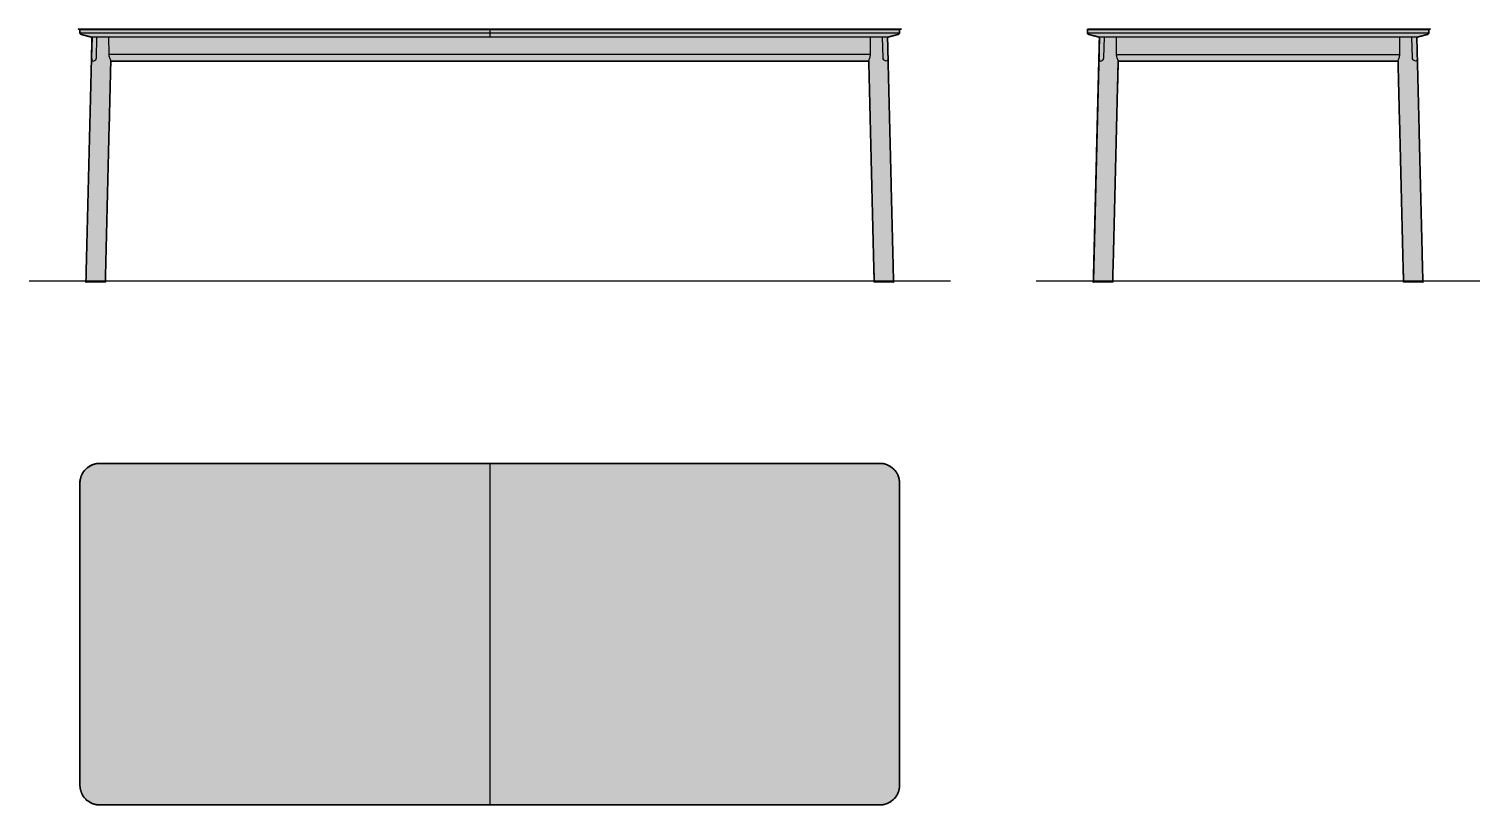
# Model space of a CAD drawing. Header units: millimetres. Extents: x 0 to 4249, y -1533 to 738.
import ezdxf

# ---------------------------------------------------------------- set-up
doc = ezdxf.new("R2010")
doc.units = ezdxf.units.MM
doc.layers.add('Blocks', color=7, linetype='Continuous')
doc.layers.add('Blocks$Fill', color=7, linetype='Continuous', true_color=0xffffff)
for name, color, linetype, lineweight, true_color in [('Blocks$Inner', 7, 'Continuous', 25, 0x007f00), ('Blocks$Outline', 7, 'Continuous', 35, 0xff3f3f), ('Groud', 7, 'Continuous', 25, 0x243775)]:
    doc.layers.add(name, color=color, linetype=linetype, lineweight=lineweight, true_color=true_color)

# ---------------------------------------------------------------- blocks, each defined once
blk = doc.blocks.new('Patch HW2 Dining Table Top')
at = {"layer": 'Blocks$Fill'}
blk.add_hatch(color=256, dxfattribs=at).paths.add_polyline_path([(58, -500), (56.6, -500), (55.2, -499.9), (53.8, -499.8), (52.4, -499.7), (51, -499.6), (49.6, -499.4), (48.2, -499.2), (46.8, -498.9), (45.4, -498.6), (44, -498.3), (42.6, -497.9), (41.2, -497.5), (39.9, -497.1), (38.5, -496.6), (37.1, -496.1), (35.8, -495.6), (34.5, -495), (33.2, -494.4), (31.9, -493.8), (30.6, -493.1), (29.3, -492.4), (28.1, -491.7), (26.9, -490.9), (25.7, -490.2), (24.5, -489.4), (23.4, -488.5), (22.2, -487.7), (21.1, -486.8), (20.1, -485.9), (19, -484.9), (18, -484), (17, -483), (16, -482), (15.1, -481), (14.1, -479.9), (13.2, -478.9), (12.3, -477.8), (11.5, -476.6), (10.6, -475.5), (9.8, -474.3), (9.1, -473.1), (8.3, -471.9), (7.6, -470.7), (6.9, -469.4), (6.2, -468.1), (5.6, -466.8), (5, -465.5), (4.4, -464.2), (3.9, -462.9), (3.4, -461.5), (2.9, -460.1), (2.5, -458.8), (2.1, -457.4), (1.7, -456), (1.4, -454.6), (1.1, -453.2), (0.8, -451.8), (0.6, -450.4), (0.4, -449), (0.3, -447.6), (0.2, -446.2), (0.1, -444.8), (0, -443.4), (0, -442), (0, 442), (0, 443.4), (0.1, 444.8), (0.2, 446.2), (0.3, 447.6), (0.4, 449), (0.6, 450.4), (0.8, 451.8), (1.1, 453.2), (1.4, 454.6), (1.7, 456), (2.1, 457.4), (2.5, 458.8), (2.9, 460.1), (3.4, 461.5), (3.9, 462.9), (4.4, 464.2), (5, 465.5), (5.6, 466.8), (6.2, 468.1), (6.9, 469.4), (7.6, 470.7), (8.3, 471.9), (9.1, 473.1), (9.8, 474.3), (10.6, 475.5), (11.5, 476.6), (12.3, 477.8), (13.2, 478.9), (14.1, 479.9), (15.1, 481), (16, 482), (17, 483), (18, 484), (19, 484.9), (20.1, 485.9), (21.1, 486.8), (22.2, 487.7), (23.4, 488.5), (24.5, 489.4), (25.7, 490.2), (26.9, 490.9), (28.1, 491.7), (29.3, 492.4), (30.6, 493.1), (31.9, 493.8), (33.2, 494.4), (34.5, 495), (35.8, 495.6), (37.1, 496.1), (38.5, 496.6), (39.9, 497.1), (41.2, 497.5), (42.6, 497.9), (44, 498.3), (45.4, 498.6), (46.8, 498.9), (48.2, 499.2), (49.6, 499.4), (51, 499.6), (52.4, 499.7), (53.8, 499.8), (55.2, 499.9), (56.6, 500), (58, 500), (1200, 500), (2342, 500), (2343.4, 500), (2344.8, 499.9), (2346.2, 499.8), (2347.6, 499.7), (2349, 499.6), (2350.4, 499.4), (2351.8, 499.2), (2353.2, 498.9), (2354.6, 498.6), (2356, 498.3), (2357.4, 497.9), (2358.8, 497.5), (2360.1, 497.1), (2361.5, 496.6), (2362.9, 496.1), (2364.2, 495.6), (2365.5, 495), (2366.8, 494.4), (2368.1, 493.8), (2369.4, 493.1), (2370.7, 492.4), (2371.9, 491.7), (2373.1, 490.9), (2374.3, 490.2), (2375.5, 489.4), (2376.6, 488.5), (2377.8, 487.7), (2378.9, 486.8), (2379.9, 485.9), (2381, 484.9), (2382, 484), (2383, 483), (2384, 482), (2384.9, 481), (2385.9, 479.9), (2386.8, 478.9), (2387.7, 477.8), (2388.5, 476.6), (2389.4, 475.5), (2390.2, 474.3), (2390.9, 473.1), (2391.7, 471.9), (2392.4, 470.7), (2393.1, 469.4), (2393.8, 468.1), (2394.4, 466.8), (2395, 465.5), (2395.6, 464.2), (2396.1, 462.9), (2396.6, 461.5), (2397.1, 460.1), (2397.5, 458.8), (2397.9, 457.4), (2398.3, 456), (2398.6, 454.6), (2398.9, 453.2), (2399.2, 451.8), (2399.4, 450.4), (2399.6, 449), (2399.7, 447.6), (2399.8, 446.2), (2399.9, 444.8), (2400, 443.4), (2400, 442), (2400, -442), (2400, -443.4), (2399.9, -444.8), (2399.8, -446.2), (2399.7, -447.6), (2399.6, -449), (2399.4, -450.4), (2399.2, -451.8), (2398.9, -453.2), (2398.6, -454.6), (2398.3, -456), (2397.9, -457.4), (2397.5, -458.8), (2397.1, -460.1), (2396.6, -461.5), (2396.1, -462.9), (2395.6, -464.2), (2395, -465.5), (2394.4, -466.8), (2393.8, -468.1), (2393.1, -469.4), (2392.4, -470.7), (2391.7, -471.9), (2390.9, -473.1), (2390.2, -474.3), (2389.4, -475.5), (2388.5, -476.6), (2387.7, -477.8), (2386.8, -478.9), (2385.9, -479.9), (2384.9, -481), (2384, -482), (2383, -483), (2382, -484), (2381, -484.9), (2379.9, -485.9), (2378.9, -486.8), (2377.8, -487.7), (2376.6, -488.5), (2375.5, -489.4), (2374.3, -490.2), (2373.1, -490.9), (2371.9, -491.7), (2370.7, -492.4), (2369.4, -493.1), (2368.1, -493.8), (2366.8, -494.4), (2365.5, -495), (2364.2, -495.6), (2362.9, -496.1), (2361.5, -496.6), (2360.1, -497.1), (2358.8, -497.5), (2357.4, -497.9), (2356, -498.3), (2354.6, -498.6), (2353.2, -498.9), (2351.8, -499.2), (2350.4, -499.4), (2349, -499.6), (2347.6, -499.7), (2346.2, -499.8), (2344.8, -499.9), (2343.4, -500), (2342, -500), (1200, -500)], flags=0)
at = {"layer": 'Blocks$Inner'}
for p, q in [((58, 500), (2342, 500)), ((0, -442), (0, 442)), ((2400, 442), (2400, -442)), ((2342, -500), (58, -500))]:
    blk.add_line(p, q, dxfattribs=at)
blk.add_lwpolyline([(1200, 500), (1200, -500)], dxfattribs=at)
at = {"layer": 'Blocks$Inner', "extrusion": (0, 0, -1)}
for centre, start, end in [((-58, 442), 360, 45), ((-58, 442), 45, 90), ((-2342, 442), 90, 135), ((-2342, 442), 135, 180), ((-58, -442), 269.9951, 0.0049), ((-2342, -442), 179.9951, 270.0049)]:
    blk.add_arc(centre, 58, start, end, dxfattribs=at)
at = {"layer": 'Blocks$Outline'}
blk.add_rational_spline([(58, -500), (34, -500), (17, -483), (0, -466), (0, -442), (0, 0), (0, 442), (0, 466), (17, 483), (34, 500), (58, 500), (629, 500), (1771, 500), (2342, 500), (2366, 500), (2383, 483), (2400, 466), (2400, 442), (2400, 0), (2400, -442), (2400, -466), (2383, -483), (2366, -500), (2342, -500), (1771, -500), (629, -500), (58, -500)], [1, 0.923863059619, 1, 0.923863059619, 1, 1, 1, 0.923879532511, 1, 0.923879532511, 1, 1, 1, 1, 0.923879532511, 1, 0.923879532511, 1, 1, 1, 0.923863059619, 1, 0.923863059619, 1, 1, 1, 1], degree=2, knots=[0, 0, 0, 45.554165, 45.554165, 91.10833, 91.10833, 975.10833, 975.10833, 1020.661424, 1020.661424, 1066.214517, 1066.214517, 2208.214517, 3350.214517, 3350.214517, 3395.767611, 3395.767611, 3441.320704, 3441.320704, 4325.320704, 4325.320704, 4370.874869, 4370.874869, 4416.429034, 4416.429034, 5558.429034, 6700.429034, 6700.429034, 6700.429034], dxfattribs=at)
blk = doc.blocks.new('Patch HW2 Dining Table Side')
at = {"layer": 'Blocks$Fill'}
blk.add_hatch(color=256, dxfattribs=at).paths.add_polyline_path([(149.7, 738), (1149.7, 738), (1149.7, 736), (1149.7, 727.2), (1149.7, 727.1), (1149.7, 727), (1149.7, 726.9), (1149.7, 726.8), (1149.7, 726.7), (1149.7, 726.6), (1149.6, 726.5), (1149.6, 726.4), (1149.6, 726.3), (1149.6, 726.2), (1149.6, 726.1), (1149.5, 726), (1149.5, 725.9), (1149.5, 725.8), (1149.5, 725.7), (1149.4, 725.7), (1149.4, 725.6), (1149.4, 725.5), (1149.3, 725.4), (1149.3, 725.3), (1149.2, 725.2), (1149.2, 725.1), (1149.2, 725), (1149.1, 724.9), (1149.1, 724.8), (1149, 724.7), (1148.9, 724.6), (1148.9, 724.5), (1148.8, 724.4), (1148.8, 724.3), (1148.7, 724.2), (1148.6, 724.2), (1148.6, 724.1), (1148.5, 724), (1148.4, 723.9), (1148.4, 723.8), (1148.3, 723.8), (1148.2, 723.7), (1148.1, 723.6), (1148.1, 723.5), (1148, 723.5), (1147.9, 723.4), (1147.8, 723.3), (1147.7, 723.3), (1147.7, 723.2), (1147.6, 723.1), (1147.5, 723.1), (1147.4, 723), (1147.3, 723), (1147.2, 722.9), (1147.1, 722.9), (1147, 722.8), (1147, 722.8), (1146.9, 722.7), (1146.8, 722.7), (1146.7, 722.6), (1146.6, 722.6), (1146.5, 722.6), (1146.4, 722.5), (1146.3, 722.5), (1146.2, 722.5), (1146.1, 722.4), (1146, 722.4), (1145.9, 722.4), (1114.5, 714), (1132.1, 0.1), (1132.1, 0), (1132.1, 0), (1132.1, 0), (1132.1, -0.1), (1132.1, -0.1), (1132.1, -0.2), (1132.1, -0.2), (1132.1, -0.3), (1132.1, -0.3), (1132.1, -0.4), (1132.1, -0.4), (1132.1, -0.5), (1132.1, -0.5), (1132, -0.6), (1132, -0.6), (1132, -0.7), (1132, -0.7), (1132, -0.8), (1131.9, -0.8), (1131.9, -0.9), (1131.9, -0.9), (1131.9, -1), (1131.8, -1), (1131.8, -1), (1131.8, -1.1), (1131.8, -1.1), (1131.7, -1.2), (1131.7, -1.2), (1131.7, -1.2), (1131.6, -1.3), (1131.6, -1.3), (1131.6, -1.3), (1131.5, -1.4), (1131.5, -1.4), (1131.5, -1.5), (1131.4, -1.5), (1131.4, -1.5), (1131.4, -1.5), (1131.3, -1.6), (1131.3, -1.6), (1131.2, -1.6), (1131.2, -1.7), (1131.1, -1.7), (1131.1, -1.7), (1131.1, -1.7), (1131, -1.8), (1131, -1.8), (1130.9, -1.8), (1130.9, -1.8), (1130.8, -1.8), (1130.8, -1.8), (1130.7, -1.9), (1130.7, -1.9), (1130.6, -1.9), (1130.6, -1.9), (1130.5, -1.9), (1130.5, -1.9), (1130.4, -1.9), (1130.4, -1.9), (1130.3, -1.9), (1130.3, -1.9), (1130.2, -1.9), (1130.2, -2), (1130.1, -2), (1077.4, -2), (1077.3, -2), (1077.3, -1.9), (1077.2, -1.9), (1077.2, -1.9), (1077.2, -1.9), (1077.1, -1.9), (1077.1, -1.9), (1077, -1.9), (1077, -1.9), (1076.9, -1.9), (1076.9, -1.9), (1076.8, -1.9), (1076.8, -1.9), (1076.7, -1.8), (1076.7, -1.8), (1076.7, -1.8), (1076.6, -1.8), (1076.6, -1.8), (1076.5, -1.8), (1076.5, -1.7), (1076.4, -1.7), (1076.4, -1.7), (1076.3, -1.7), (1076.3, -1.6), (1076.3, -1.6), (1076.2, -1.6), (1076.2, -1.5), (1076.1, -1.5), (1076.1, -1.5), (1076.1, -1.5), (1076, -1.4), (1076, -1.4), (1075.9, -1.3), (1075.9, -1.3), (1075.9, -1.3), (1075.8, -1.2), (1075.8, -1.2), (1075.8, -1.2), (1075.7, -1.1), (1075.7, -1.1), (1075.7, -1), (1075.7, -1), (1075.6, -0.9), (1075.6, -0.9), (1075.6, -0.9), (1075.6, -0.8), (1075.5, -0.8), (1075.5, -0.7), (1075.5, -0.7), (1075.5, -0.6), (1075.5, -0.6), (1075.5, -0.5), (1075.4, -0.5), (1075.4, -0.5), (1075.4, -0.4), (1075.4, -0.4), (1075.4, -0.3), (1075.4, -0.3), (1075.4, -0.2), (1075.4, -0.2), (1075.4, -0.1), (1075.4, -0.1), (1075.4, 0), (1075.4, 0), (1059.5, 644), (239.9, 644), (224, 0), (224, 0), (224, -0.1), (224, -0.1), (224, -0.2), (224, -0.2), (224, -0.3), (224, -0.3), (224, -0.4), (224, -0.4), (223.9, -0.5), (223.9, -0.5), (223.9, -0.5), (223.9, -0.6), (223.9, -0.6), (223.9, -0.7), (223.9, -0.7), (223.8, -0.8), (223.8, -0.8), (223.8, -0.9), (223.8, -0.9), (223.7, -0.9), (223.7, -1), (223.7, -1), (223.7, -1.1), (223.6, -1.1), (223.6, -1.2), (223.6, -1.2), (223.5, -1.2), (223.5, -1.3), (223.5, -1.3), (223.4, -1.3), (223.4, -1.4), (223.4, -1.4), (223.3, -1.5), (223.3, -1.5), (223.2, -1.5), (223.2, -1.5), (223.2, -1.6), (223.1, -1.6), (223.1, -1.6), (223, -1.7), (223, -1.7), (223, -1.7), (222.9, -1.7), (222.9, -1.8), (222.8, -1.8), (222.8, -1.8), (222.7, -1.8), (222.7, -1.8), (222.6, -1.8), (222.6, -1.9), (222.5, -1.9), (222.5, -1.9), (222.5, -1.9), (222.4, -1.9), (222.4, -1.9), (222.3, -1.9), (222.3, -1.9), (222.2, -1.9), (222.2, -1.9), (222.1, -1.9), (222.1, -1.9), (222, -2), (222, -2), (169.2, -2), (169.2, -2), (169.1, -1.9), (169.1, -1.9), (169, -1.9), (169, -1.9), (168.9, -1.9), (168.9, -1.9), (168.8, -1.9), (168.8, -1.9), (168.7, -1.9), (168.7, -1.9), (168.7, -1.9), (168.6, -1.8), (168.6, -1.8), (168.5, -1.8), (168.5, -1.8), (168.4, -1.8), (168.4, -1.8), (168.3, -1.7), (168.3, -1.7), (168.2, -1.7), (168.2, -1.7), (168.1, -1.6), (168.1, -1.6), (168.1, -1.6), (168, -1.5), (168, -1.5), (167.9, -1.5), (167.9, -1.5), (167.9, -1.4), (167.8, -1.4), (167.8, -1.3), (167.8, -1.3), (167.7, -1.3), (167.7, -1.2), (167.7, -1.2), (167.6, -1.2), (167.6, -1.1), (167.6, -1.1), (167.6, -1), (167.5, -1), (167.5, -1), (167.5, -0.9), (167.5, -0.9), (167.4, -0.8), (167.4, -0.8), (167.4, -0.7), (167.4, -0.7), (167.4, -0.6), (167.3, -0.6), (167.3, -0.5), (167.3, -0.5), (167.3, -0.4), (167.3, -0.4), (167.3, -0.3), (167.3, -0.3), (167.3, -0.2), (167.2, -0.2), (167.2, -0.1), (167.2, -0.1), (167.2, 0), (167.2, 0), (167.2, 0), (167.2, 0.1), (184.9, 714), (153.4, 722.4), (153.3, 722.4), (153.3, 722.4), (153.2, 722.5), (153.1, 722.5), (153, 722.5), (152.9, 722.6), (152.8, 722.6), (152.7, 722.6), (152.6, 722.7), (152.5, 722.7), (152.4, 722.8), (152.3, 722.8), (152.2, 722.9), (152.2, 722.9), (152.1, 723), (152, 723), (151.9, 723.1), (151.8, 723.1), (151.7, 723.2), (151.6, 723.3), (151.6, 723.3), (151.5, 723.4), (151.4, 723.5), (151.3, 723.5), (151.2, 723.6), (151.2, 723.7), (151.1, 723.8), (151, 723.8), (150.9, 723.9), (150.9, 724), (150.8, 724.1), (150.7, 724.2), (150.7, 724.2), (150.6, 724.3), (150.5, 724.4), (150.5, 724.5), (150.4, 724.6), (150.4, 724.7), (150.3, 724.8), (150.3, 724.9), (150.2, 725), (150.2, 725.1), (150.1, 725.2), (150.1, 725.3), (150.1, 725.4), (150, 725.5), (150, 725.6), (149.9, 725.7), (149.9, 725.7), (149.9, 725.8), (149.9, 725.9), (149.8, 726), (149.8, 726.1), (149.8, 726.2), (149.8, 726.3), (149.7, 726.4), (149.7, 726.5), (149.7, 726.6), (149.7, 726.7), (149.7, 726.8), (149.7, 726.9), (149.7, 727), (149.7, 727.1), (149.7, 727.2), (149.7, 736)], flags=0)
at = {"layer": 'Blocks$Inner'}
for p, q in [((1149.7, 736), (149.7, 736)), ((184.9, 714), (167.2, 0.1)), ((185, 714), (183.7, 654.4)), ((197.9, 653.8), (199.5, 714)), ((234.9, 665.6), (234.6, 714.2)), ((1064.4, 665.6), (1064.8, 714.2)), ((1101.5, 653.8), (1099.9, 714)), ((1114.4, 714), (1115.7, 654.4)), ((1114.5, 714), (1132.1, 0.1)), ((224, 0), (239.9, 644.1)), ((1075.4, 0), (1059.5, 644.1)), ((169.2, -2), (222, -2)), ((1130.1, -2), (1077.4, -2))]:
    blk.add_line(p, q, dxfattribs=at)
for points in [[(149.7, 727.2), (149.7, 738), (1149.7, 738), (1149.7, 727.2)], [(149.7, 727.2), (1149.7, 727.2)], [(1145.9, 722.4), (1114.5, 714), (184.9, 714), (153.4, 722.4)], [(235.2, 663.6), (1064.2, 663.6)], [(239.9, 644), (1059.5, 644)]]:
    blk.add_lwpolyline(points, dxfattribs=at)
at = {"layer": 'Blocks$Inner', "extrusion": (0, 0, -1)}
for centre, radius, start, end in [((-154.7, 727.2), 5, 284.49, 0), ((-1144.7, 727.2), 5, 180, 255.51), ((-328, 666.7), 93, 356.8459, 359.311), ((-275, 666.8), 40.3, 337.0136, 352.6112), ((-1064.3, 644.6), 4.87, 354.8695, 19.6875), ((-1122.4, 626.6), 65.7, 17.3665, 21.8477), ((-1110.6, 654.4), 9.11, 319.2799, 356.8311), ((-1111.6, 654.1), 9.72, 275.6777, 324.2847), ((-1110.8, 648.5), 4.07, 204.1186, 273.0122), ((-1080.2, 656), 35.5, 182.5519, 194.9682), ((-1130.1, 0), 2, 178.5821, 270.1863), ((-1077.4, 0), 2, 269.8137, 358.547)]:
    blk.add_arc(centre, radius, start, end, dxfattribs=at)
at = {"layer": 'Blocks$Inner'}
for centre, radius, start, end in [((219.2, 656), 35.5, 182.5519, 194.9682), ((188.6, 648.5), 4.07, 204.1186, 273.0122), ((187.8, 654.1), 9.72, 275.6777, 324.2847), ((188.8, 654.4), 9.11, 319.2799, 356.8311), ((177, 626.6), 65.7, 17.3665, 21.8477), ((235.1, 644.6), 4.87, 354.8695, 19.6875), ((1024.4, 666.8), 40.3, 337.0136, 352.6112), ((971.4, 666.7), 93, 356.8459, 359.311), ((169.2, 0), 2, 178.5821, 270.1863), ((222, 0), 2, 269.8137, 358.547)]:
    blk.add_arc(centre, radius, start, end, dxfattribs=at)
at = {"layer": 'Blocks$Outline'}
blk.add_lwpolyline([(1059.5, 644), (239.9, 644)], dxfattribs=at)
for points, weights, knots in [([(149.7, 738), (649.7, 738), (1149.7, 738), (1149.7, 737), (1149.7, 731.6), (1149.7, 727.2), (1149.7, 723.4), (1145.9, 722.4), (1130.2, 718.2), (1114.5, 714)], [1, 1, 1, 1, 1, 1, 0.790636144697, 1, 1, 1], [0, 0, 0, 1000, 1000, 1002, 1010.824358, 1010.824358, 1017.413849, 1017.413849, 1049.968149, 1049.968149, 1049.968149]), ([(184.9, 714), (169.2, 718.2), (153.4, 722.4), (149.7, 723.4), (149.7, 727.2), (149.7, 731.6), (149.7, 737), (149.7, 738)], [1, 1, 1, 0.790636144697, 1, 1, 1, 1], [1979.531703, 1979.531703, 1979.531703, 2012.086003, 2012.086003, 2018.675493, 2018.675493, 2027.499852, 2029.499852, 2029.499852, 2029.499852]), ([(239.9, 644), (232, 322), (224, 0), (224, -2), (222, -2), (195.6, -2), (169.2, -2), (168.4, -2), (167.8, -1.3), (167.2, -0.7), (167.2, 0.1), (176.1, 357.1), (184.9, 714)], [1, 1, 1, 0.714879594405, 1, 1, 1, 0.921178293578, 1, 0.921178293578, 1, 1, 1], [-1417.47118, -1417.47118, -1417.47118, -773.225289, -773.225289, -770.125729, -770.125729, -717.367097, -717.367097, -715.767919, -715.767919, -714.168741, -714.168741, 0, 0, 0]), ([(1114.5, 714), (1123.3, 357.1), (1132.1, 0.1), (1132.2, -0.7), (1131.6, -1.3), (1131, -2), (1130.1, -2), (1103.8, -2), (1077.4, -2), (1075.4, -2), (1075.4, 0), (1067.4, 322), (1059.5, 644)], [1, 1, 1, 0.921178293578, 1, 0.921178293578, 1, 1, 1, 0.714879594405, 1, 1, 1], [0, 0, 0, 714.168741, 714.168741, 715.767919, 715.767919, 717.367097, 717.367097, 770.125729, 770.125729, 773.225289, 773.225289, 1417.47118, 1417.47118, 1417.47118])]:
    blk.add_rational_spline(points, weights, degree=2, knots=knots, dxfattribs=at)
blk = doc.blocks.new('Patch HW2 Dining Table Front')
at = {"layer": 'Blocks$Fill'}
blk.add_hatch(color=256, dxfattribs=at).paths.add_polyline_path([(184.4, 714), (152.9, 722.4), (152.8, 722.4), (152.8, 722.4), (152.7, 722.5), (152.6, 722.5), (152.5, 722.5), (152.4, 722.6), (152.3, 722.6), (152.2, 722.6), (152.1, 722.7), (152, 722.7), (151.9, 722.8), (151.8, 722.8), (151.7, 722.9), (151.7, 722.9), (151.6, 723), (151.5, 723), (151.4, 723.1), (151.3, 723.1), (151.2, 723.2), (151.1, 723.3), (151.1, 723.3), (151, 723.4), (150.9, 723.5), (150.8, 723.5), (150.7, 723.6), (150.7, 723.7), (150.6, 723.8), (150.5, 723.8), (150.4, 723.9), (150.4, 724), (150.3, 724.1), (150.2, 724.2), (150.2, 724.2), (150.1, 724.3), (150, 724.4), (150, 724.5), (149.9, 724.6), (149.9, 724.7), (149.8, 724.8), (149.8, 724.9), (149.7, 725), (149.7, 725.1), (149.6, 725.2), (149.6, 725.3), (149.6, 725.4), (149.5, 725.5), (149.5, 725.6), (149.4, 725.7), (149.4, 725.7), (149.4, 725.8), (149.4, 725.9), (149.3, 726), (149.3, 726.1), (149.3, 726.2), (149.3, 726.3), (149.3, 726.4), (149.2, 726.5), (149.2, 726.6), (149.2, 726.7), (149.2, 726.8), (149.2, 726.9), (149.2, 727), (149.2, 727.1), (149.2, 727.2), (149.2, 736), (149.2, 738), (1349.2, 738), (2549.2, 738), (2549.2, 736), (2549.2, 727.2), (2549.2, 727.1), (2549.2, 727), (2549.2, 726.9), (2549.2, 726.8), (2549.2, 726.7), (2549.2, 726.6), (2549.1, 726.5), (2549.1, 726.4), (2549.1, 726.3), (2549.1, 726.2), (2549.1, 726.1), (2549, 726), (2549, 725.9), (2549, 725.8), (2549, 725.7), (2548.9, 725.7), (2548.9, 725.6), (2548.9, 725.5), (2548.8, 725.4), (2548.8, 725.3), (2548.7, 725.2), (2548.7, 725.1), (2548.7, 725), (2548.6, 724.9), (2548.6, 724.8), (2548.5, 724.7), (2548.4, 724.6), (2548.4, 724.5), (2548.3, 724.4), (2548.3, 724.3), (2548.2, 724.2), (2548.1, 724.2), (2548.1, 724.1), (2548, 724), (2547.9, 723.9), (2547.9, 723.8), (2547.8, 723.8), (2547.7, 723.7), (2547.6, 723.6), (2547.6, 723.5), (2547.5, 723.5), (2547.4, 723.4), (2547.3, 723.3), (2547.2, 723.3), (2547.2, 723.2), (2547.1, 723.1), (2547, 723.1), (2546.9, 723), (2546.8, 723), (2546.7, 722.9), (2546.6, 722.9), (2546.5, 722.8), (2546.5, 722.8), (2546.4, 722.7), (2546.3, 722.7), (2546.2, 722.6), (2546.1, 722.6), (2546, 722.6), (2545.9, 722.5), (2545.8, 722.5), (2545.7, 722.5), (2545.6, 722.4), (2545.5, 722.4), (2545.4, 722.4), (2514, 714), (2531.6, 0.1), (2531.6, 0), (2531.6, 0), (2531.6, 0), (2531.6, -0.1), (2531.6, -0.1), (2531.6, -0.2), (2531.6, -0.2), (2531.6, -0.3), (2531.6, -0.3), (2531.6, -0.4), (2531.6, -0.4), (2531.6, -0.5), (2531.6, -0.5), (2531.5, -0.6), (2531.5, -0.6), (2531.5, -0.7), (2531.5, -0.7), (2531.5, -0.8), (2531.4, -0.8), (2531.4, -0.9), (2531.4, -0.9), (2531.4, -1), (2531.3, -1), (2531.3, -1), (2531.3, -1.1), (2531.3, -1.1), (2531.2, -1.2), (2531.2, -1.2), (2531.2, -1.2), (2531.1, -1.3), (2531.1, -1.3), (2531.1, -1.3), (2531, -1.4), (2531, -1.4), (2531, -1.5), (2530.9, -1.5), (2530.9, -1.5), (2530.9, -1.5), (2530.8, -1.6), (2530.8, -1.6), (2530.7, -1.6), (2530.7, -1.7), (2530.6, -1.7), (2530.6, -1.7), (2530.6, -1.7), (2530.5, -1.8), (2530.5, -1.8), (2530.4, -1.8), (2530.4, -1.8), (2530.3, -1.8), (2530.3, -1.8), (2530.2, -1.9), (2530.2, -1.9), (2530.1, -1.9), (2530.1, -1.9), (2530, -1.9), (2530, -1.9), (2529.9, -1.9), (2529.9, -1.9), (2529.8, -1.9), (2529.8, -1.9), (2529.7, -1.9), (2529.7, -2), (2529.6, -2), (2476.9, -2), (2476.8, -2), (2476.8, -1.9), (2476.7, -1.9), (2476.7, -1.9), (2476.7, -1.9), (2476.6, -1.9), (2476.6, -1.9), (2476.5, -1.9), (2476.5, -1.9), (2476.4, -1.9), (2476.4, -1.9), (2476.3, -1.9), (2476.3, -1.9), (2476.2, -1.8), (2476.2, -1.8), (2476.2, -1.8), (2476.1, -1.8), (2476.1, -1.8), (2476, -1.8), (2476, -1.7), (2475.9, -1.7), (2475.9, -1.7), (2475.8, -1.7), (2475.8, -1.6), (2475.8, -1.6), (2475.7, -1.6), (2475.7, -1.5), (2475.6, -1.5), (2475.6, -1.5), (2475.6, -1.5), (2475.5, -1.4), (2475.5, -1.4), (2475.4, -1.3), (2475.4, -1.3), (2475.4, -1.3), (2475.3, -1.2), (2475.3, -1.2), (2475.3, -1.2), (2475.2, -1.1), (2475.2, -1.1), (2475.2, -1), (2475.2, -1), (2475.1, -0.9), (2475.1, -0.9), (2475.1, -0.9), (2475.1, -0.8), (2475, -0.8), (2475, -0.7), (2475, -0.7), (2475, -0.6), (2475, -0.6), (2475, -0.5), (2474.9, -0.5), (2474.9, -0.5), (2474.9, -0.4), (2474.9, -0.4), (2474.9, -0.3), (2474.9, -0.3), (2474.9, -0.2), (2474.9, -0.2), (2474.9, -0.1), (2474.9, -0.1), (2474.9, 0), (2474.9, 0), (2459, 644), (239.4, 644), (223.5, 0), (223.5, 0), (223.5, -0.1), (223.5, -0.1), (223.5, -0.2), (223.5, -0.2), (223.5, -0.3), (223.5, -0.3), (223.5, -0.4), (223.5, -0.4), (223.4, -0.5), (223.4, -0.5), (223.4, -0.5), (223.4, -0.6), (223.4, -0.6), (223.4, -0.7), (223.4, -0.7), (223.3, -0.8), (223.3, -0.8), (223.3, -0.9), (223.3, -0.9), (223.2, -0.9), (223.2, -1), (223.2, -1), (223.2, -1.1), (223.1, -1.1), (223.1, -1.2), (223.1, -1.2), (223, -1.2), (223, -1.3), (223, -1.3), (222.9, -1.3), (222.9, -1.4), (222.9, -1.4), (222.8, -1.5), (222.8, -1.5), (222.7, -1.5), (222.7, -1.5), (222.7, -1.6), (222.6, -1.6), (222.6, -1.6), (222.5, -1.7), (222.5, -1.7), (222.5, -1.7), (222.4, -1.7), (222.4, -1.8), (222.3, -1.8), (222.3, -1.8), (222.2, -1.8), (222.2, -1.8), (222.1, -1.8), (222.1, -1.9), (222, -1.9), (222, -1.9), (222, -1.9), (221.9, -1.9), (221.9, -1.9), (221.8, -1.9), (221.8, -1.9), (221.7, -1.9), (221.7, -1.9), (221.6, -1.9), (221.6, -1.9), (221.5, -2), (221.5, -2), (168.7, -2), (168.7, -2), (168.6, -1.9), (168.6, -1.9), (168.5, -1.9), (168.5, -1.9), (168.4, -1.9), (168.4, -1.9), (168.3, -1.9), (168.3, -1.9), (168.3, -1.9), (168.2, -1.9), (168.2, -1.9), (168.1, -1.8), (168.1, -1.8), (168, -1.8), (168, -1.8), (167.9, -1.8), (167.9, -1.8), (167.8, -1.7), (167.8, -1.7), (167.7, -1.7), (167.7, -1.7), (167.7, -1.6), (167.6, -1.6), (167.6, -1.6), (167.5, -1.5), (167.5, -1.5), (167.4, -1.5), (167.4, -1.5), (167.4, -1.4), (167.3, -1.4), (167.3, -1.3), (167.3, -1.3), (167.2, -1.3), (167.2, -1.2), (167.2, -1.2), (167.1, -1.2), (167.1, -1.1), (167.1, -1.1), (167.1, -1), (167, -1), (167, -1), (167, -0.9), (167, -0.9), (166.9, -0.8), (166.9, -0.8), (166.9, -0.7), (166.9, -0.7), (166.9, -0.6), (166.8, -0.6), (166.8, -0.5), (166.8, -0.5), (166.8, -0.4), (166.8, -0.4), (166.8, -0.3), (166.8, -0.3), (166.8, -0.2), (166.7, -0.2), (166.7, -0.1), (166.7, -0.1), (166.7, 0), (166.7, 0), (166.7, 0), (166.7, 0.1)], flags=0)
at = {"layer": 'Blocks$Inner'}
for p, q in [((184.4, 714), (166.7, 0.1)), ((184.5, 714), (183.2, 654.4)), ((197.4, 653.8), (199, 714)), ((234.4, 665.6), (234.1, 714)), ((2501, 653.8), (2499.4, 714)), ((2513.9, 714), (2515.2, 654.4)), ((223.5, 0), (239.4, 644.1)), ((2474.9, 0), (2459, 644.1)), ((168.7, -2), (221.5, -2)), ((2529.6, -2), (2476.9, -2))]:
    blk.add_line(p, q, dxfattribs=at)
for points in [[(149.2, 727.2), (149.2, 738), (2549.2, 738), (2549.2, 727.2)], [(2549.2, 736), (149.2, 736)], [(149.2, 727.2), (2549.2, 727.2)], [(2514, 714), (184.4, 714), (152.9, 722.4)], [(1349.2, 738), (1349.2, 714)], [(2545.4, 722.4), (2514, 714), (2531.6, 0.1)], [(2463.9, 665.6), (2464.3, 714)], [(2463.9, 663.6), (234.5, 663.6)], [(2459, 644), (239.4, 644)]]:
    blk.add_lwpolyline(points, dxfattribs=at)
at = {"layer": 'Blocks$Inner', "extrusion": (0, 0, -1)}
for centre, radius, start, end in [((-154.2, 727.2), 5, 284.49, 0), ((-2544.2, 727.2), 5, 180, 255.51), ((-327.5, 666.7), 93, 356.8459, 359.311), ((-274.5, 666.8), 40.3, 337.0136, 352.6112), ((-2463.8, 644.6), 4.87, 354.8695, 19.6875), ((-2521.9, 626.6), 65.7, 17.3665, 21.8477), ((-2510.1, 654.4), 9.11, 319.2799, 356.8311), ((-2511.1, 654.1), 9.72, 275.6777, 324.2847), ((-2510.3, 648.5), 4.07, 204.1186, 273.0122), ((-2479.7, 656), 35.5, 182.5519, 194.9682), ((-2476.9, 0), 2, 269.8137, 358.547), ((-2529.6, 0), 2, 178.5821, 270.1863)]:
    blk.add_arc(centre, radius, start, end, dxfattribs=at)
at = {"layer": 'Blocks$Inner'}
for centre, radius, start, end in [((218.7, 656), 35.5, 182.5519, 194.9682), ((188.1, 648.5), 4.07, 204.1186, 273.0122), ((187.3, 654.1), 9.72, 275.6777, 324.2847), ((188.3, 654.4), 9.11, 319.2799, 356.8311), ((176.5, 626.6), 65.7, 17.3665, 21.8477), ((234.6, 644.6), 4.87, 354.8695, 19.6875), ((2423.9, 666.8), 40.3, 337.0136, 352.6112), ((2370.9, 666.7), 93, 356.8459, 359.311), ((168.7, 0), 2, 178.5821, 270.1863), ((221.5, 0), 2, 269.8137, 358.547)]:
    blk.add_arc(centre, radius, start, end, dxfattribs=at)
at = {"layer": 'Blocks$Outline'}
blk.add_lwpolyline([(2459, 644), (239.4, 644)], dxfattribs=at)
for points, weights, knots in [([(184.4, 714), (168.7, 718.2), (152.9, 722.4), (149.2, 723.4), (149.2, 727.2), (149.2, 731.6), (149.2, 737), (149.2, 738), (749.2, 738), (1949.2, 738), (2549.2, 738), (2549.2, 737), (2549.2, 731.6), (2549.2, 727.2), (2549.2, 723.4), (2545.4, 722.4), (2529.7, 718.2), (2514, 714)], [1, 1, 1, 0.790636144697, 1, 1, 1, 1, 1, 1, 1, 1, 1, 1, 0.790636144697, 1, 1, 1], [0, 0, 0, 32.5543, 32.5543, 39.14379, 39.14379, 47.968149, 49.968149, 49.968149, 1249.968149, 2449.968149, 2449.968149, 2451.968149, 2460.792507, 2460.792507, 2467.381998, 2467.381998, 2499.936298, 2499.936298, 2499.936298]), ([(239.4, 644), (231.5, 322), (223.5, 0), (223.5, -2), (221.5, -2), (195.1, -2), (168.7, -2), (167.9, -2), (167.3, -1.3), (166.7, -0.7), (166.7, 0.1), (175.6, 357.1), (184.4, 714)], [1, 1, 1, 0.714879594405, 1, 1, 1, 0.921178293578, 1, 0.921178293578, 1, 1, 1], [-1417.47118, -1417.47118, -1417.47118, -773.225289, -773.225289, -770.125729, -770.125729, -717.367097, -717.367097, -715.767919, -715.767919, -714.168741, -714.168741, 0, 0, 0]), ([(2514, 714), (2522.8, 357.1), (2531.6, 0.1), (2531.7, -0.7), (2531.1, -1.3), (2530.5, -2), (2529.6, -2), (2503.3, -2), (2476.9, -2), (2474.9, -2), (2474.9, 0), (2466.9, 322), (2459, 644)], [1, 1, 1, 0.921178293578, 1, 0.921178293578, 1, 1, 1, 0.714879594405, 1, 1, 1], [0, 0, 0, 714.168741, 714.168741, 715.767919, 715.767919, 717.367097, 717.367097, 770.125729, 770.125729, 773.225289, 773.225289, 1417.47118, 1417.47118, 1417.47118])]:
    blk.add_rational_spline(points, weights, degree=2, knots=knots, dxfattribs=at)

msp = doc.modelspace()

# ---------------------------------------------------------------- linework, layer by layer
at = {"layer": 'Groud'}
for points in [[(2698.4, 0), (0, 0)], [(4248.9, 0), (2949.5, 0)]]:
    msp.add_lwpolyline(points, dxfattribs=at)

# ---------------------------------------------------------------- block references
at = {"layer": 'Blocks'}
for name, p in [('Patch HW2 Dining Table Front', (0, 0)), ('Patch HW2 Dining Table Side', (2949.5, 0)), ('Patch HW2 Dining Table Top', (149.2, -1033.1))]:
    msp.add_blockref(name, p, dxfattribs=at)

doc.saveas('drawing.dxf')
